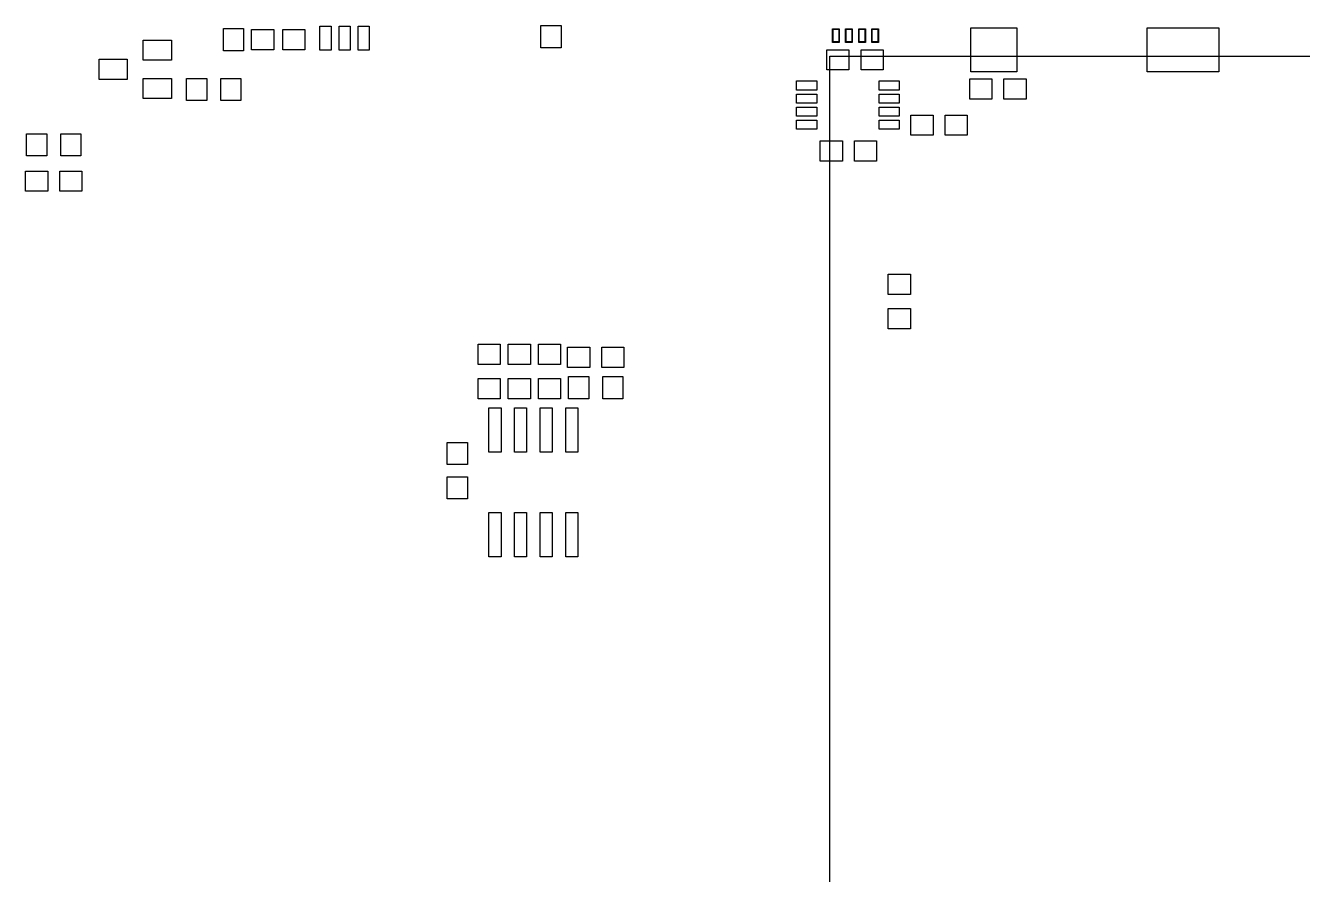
# Model space of a CAD drawing. Extents: x 19 to 1626, y -1956 to 266.
# Drawn here: x 18.8 to 69.6, y 196.1 to 229.8 of the extents above; entities that cross this region are included whole.
import ezdxf

# ---------------------------------------------------------------- set-up
doc = ezdxf.new("R2010")
doc.units = 0

msp = doc.modelspace()

# ---------------------------------------------------------------- linework, layer by layer
at = {"layer": 'ink_ext_XXXXXX', "color": 4}
for p, q in [((26.701298, 229.693329), (27.501223, 229.693329)), ((26.701298, 228.813368), (26.701298, 229.693329)), ((26.701298, 229.693329), (26.701298, 229.693329)), ((27.501223, 229.693329), (27.501223, 228.813368)), ((27.821269, 229.653253), (28.70123, 229.653253)), ((27.821269, 228.853328), (27.821269, 229.653253)), ((27.821269, 229.653253), (27.821269, 229.653253)), ((28.70123, 229.653253), (28.70123, 228.853328)), ((29.061269, 229.653253), (29.941229, 229.653253)), ((29.061269, 228.853328), (29.061269, 229.653253)), ((29.061269, 229.653253), (29.061269, 229.653253)), ((29.941229, 229.653253), (29.941229, 228.853328)), ((30.541242, 229.793236), (30.981221, 229.793236)), ((30.541242, 228.83324), (30.541242, 229.793236)), ((30.541242, 229.793236), (30.541242, 229.793236)), ((30.981221, 229.793236), (30.981221, 228.83324)), ((31.301267, 229.793236), (31.741245, 229.793236)), ((31.301267, 228.83324), (31.301267, 229.793236)), ((31.301267, 229.793236), (31.301267, 229.793236)), ((31.741245, 229.793236), (31.741245, 228.83324)), ((32.061291, 229.793236), (32.50127, 229.793236)), ((32.061291, 228.83324), (32.061291, 229.793236)), ((32.061291, 229.793236), (32.061291, 229.793236)), ((32.50127, 229.793236), (32.50127, 228.83324)), ((39.321176, 229.813273), (40.121211, 229.813273)), ((39.321176, 228.933203), (39.321176, 229.813273)), ((39.321176, 229.813273), (39.321176, 229.813273)), ((40.121211, 229.813273), (40.121211, 228.933203)), ((50.908938, 229.685427), (51.173631, 229.685427)), ((50.908938, 229.140825), (50.908938, 229.685427)), ((50.908938, 229.685427), (50.908938, 229.685427)), ((50.929258, 229.16134), (50.929258, 229.665389)), ((50.929258, 229.665389), (51.153342, 229.665389)), ((51.153342, 229.665389), (51.153342, 229.16134)), ((51.173631, 229.685427), (51.173631, 229.140825)), ((51.429073, 229.685427), (51.693767, 229.685427)), ((51.429073, 229.140825), (51.429073, 229.685427)), ((51.429073, 229.685427), (51.429073, 229.685427)), ((51.449393, 229.16134), (51.449393, 229.665389)), ((51.449393, 229.665389), (51.673196, 229.665389)), ((51.673196, 229.665389), (51.673196, 229.16134)), ((51.693767, 229.685427), (51.693767, 229.140825)), ((51.948927, 229.685427), (52.21362, 229.685427)), ((51.948927, 229.140825), (51.948927, 229.685427)), ((51.948927, 229.685427), (51.948927, 229.685427)), ((51.969247, 229.16134), (51.969247, 229.665389)), ((51.969247, 229.665389), (52.193331, 229.665389)), ((52.193331, 229.665389), (52.193331, 229.16134)), ((52.21362, 229.685427), (52.21362, 229.140825)), ((52.469062, 229.685427), (52.733646, 229.685427)), ((52.469062, 229.140825), (52.469062, 229.685427)), ((52.469062, 229.685427), (52.469062, 229.685427)), ((52.489382, 229.16134), (52.489382, 229.665389)), ((52.489382, 229.665389), (52.713184, 229.665389)), ((52.713184, 229.665389), (52.713184, 229.16134)), ((52.733646, 229.685427), (52.733646, 229.140825)), ((56.402958, 229.718164), (58.23178, 229.718164)), ((56.402958, 227.970701), (56.402958, 229.718164)), ((56.402958, 229.718164), (56.402958, 229.718164)), ((58.23178, 229.718164), (58.23178, 227.970701)), ((63.413358, 229.718164), (66.258186, 229.718164)), ((63.413358, 227.970701), (63.413358, 229.718164)), ((63.413358, 229.718164), (63.413358, 229.718164)), ((66.258186, 229.718164), (66.258186, 227.970701)), ((23.521247, 229.233307), (24.641316, 229.233307)), ((23.521247, 228.433382), (23.521247, 229.233307)), ((23.521247, 229.233307), (23.521247, 229.233307)), ((24.641316, 229.233307), (24.641316, 228.433382)), ((28.70123, 228.853328), (27.821269, 228.853328)), ((29.941229, 228.853328), (29.061269, 228.853328)), ((40.121211, 228.933203), (39.321176, 228.933203)), ((50.681184, 228.853153), (51.561145, 228.853153)), ((50.681184, 228.053228), (50.681184, 228.853153)), ((50.681184, 228.853153), (50.681184, 228.853153)), ((51.173631, 229.140825), (50.908938, 229.140825)), ((51.153342, 229.16134), (50.929258, 229.16134)), ((51.693767, 229.140825), (51.429073, 229.140825)), ((51.673196, 229.16134), (51.449393, 229.16134)), ((51.561145, 228.853153), (51.561145, 228.053228)), ((52.21362, 229.140825), (51.948927, 229.140825)), ((52.193331, 229.16134), (51.969247, 229.16134)), ((52.041213, 228.853153), (52.921284, 228.853153)), ((52.041213, 228.053228), (52.041213, 228.853153)), ((52.041213, 228.853153), (52.041213, 228.853153)), ((52.733646, 229.140825), (52.469062, 229.140825)), ((52.713184, 229.16134), (52.489382, 229.16134)), ((52.921284, 228.853153), (52.921284, 228.053228)), ((21.761309, 228.473282), (22.881268, 228.473282)), ((21.761309, 227.673247), (21.761309, 228.473282)), ((21.761309, 228.473282), (21.761309, 228.473282)), ((22.881268, 228.473282), (22.881268, 227.673247)), ((24.641316, 228.433382), (23.521247, 228.433382)), ((27.501223, 228.813368), (26.701298, 228.813368)), ((30.981221, 228.83324), (30.541242, 228.83324)), ((31.741245, 228.83324), (31.301267, 228.83324)), ((32.50127, 228.83324), (32.061291, 228.83324)), ((51.561145, 228.053228), (50.681184, 228.053228)), ((52.921284, 228.053228), (52.041213, 228.053228)), ((58.23178, 227.970701), (56.402958, 227.970701)), ((66.258186, 227.970701), (63.413358, 227.970701)), ((22.881268, 227.673247), (21.761309, 227.673247)), ((23.521247, 227.713258), (24.641316, 227.713258)), ((23.521247, 226.913223), (23.521247, 227.713258)), ((23.521247, 227.713258), (23.521247, 227.713258)), ((24.641316, 227.713258), (24.641316, 226.913223)), ((25.24125, 227.713258), (26.041285, 227.713258)), ((25.24125, 226.833187), (25.24125, 227.713258)), ((25.24125, 227.713258), (25.24125, 227.713258)), ((26.041285, 227.713258), (26.041285, 226.833187)), ((26.601307, 227.713258), (27.401232, 227.713258)), ((26.601307, 226.833187), (26.601307, 227.713258)), ((26.601307, 227.713258), (26.601307, 227.713258)), ((27.401232, 227.713258), (27.401232, 226.833187)), ((49.481176, 227.613351), (50.281211, 227.613351)), ((49.481176, 227.253298), (49.481176, 227.613351)), ((49.481176, 227.613351), (49.481176, 227.613351)), ((50.281211, 227.613351), (50.281211, 227.253298)), ((52.761444, 227.613351), (53.561369, 227.613351)), ((52.761444, 227.253298), (52.761444, 227.613351)), ((52.761444, 227.613351), (52.761444, 227.613351)), ((53.561369, 227.613351), (53.561369, 227.253298)), ((56.361189, 227.69322), (57.241149, 227.69322)), ((56.361189, 226.893295), (56.361189, 227.69322)), ((56.361189, 227.69322), (56.361189, 227.69322)), ((57.241149, 227.69322), (57.241149, 226.893295)), ((57.721218, 227.69322), (58.601178, 227.69322)), ((57.721218, 226.893295), (57.721218, 227.69322)), ((57.721218, 227.69322), (57.721218, 227.69322)), ((58.601178, 227.69322), (58.601178, 226.893295)), ((24.641316, 226.913223), (23.521247, 226.913223)), ((26.041285, 226.833187), (25.24125, 226.833187)), ((27.401232, 226.833187), (26.601307, 226.833187)), ((50.281211, 227.253298), (49.481176, 227.253298)), ((49.481176, 227.093216), (50.281211, 227.093216)), ((49.481176, 226.733162), (49.481176, 227.093216)), ((49.481176, 227.093216), (49.481176, 227.093216)), ((50.281211, 227.093216), (50.281211, 226.733162)), ((53.561369, 227.253298), (52.761444, 227.253298)), ((52.761444, 227.093216), (53.561369, 227.093216)), ((52.761444, 226.733162), (52.761444, 227.093216)), ((52.761444, 227.093216), (52.761444, 227.093216)), ((53.561369, 227.093216), (53.561369, 226.733162)), ((57.241149, 226.893295), (56.361189, 226.893295)), ((58.601178, 226.893295), (57.721218, 226.893295)), ((50.281211, 226.733162), (49.481176, 226.733162)), ((49.481176, 226.573362), (50.281211, 226.573362)), ((49.481176, 226.213309), (49.481176, 226.573362)), ((49.481176, 226.573362), (49.481176, 226.573362)), ((50.281211, 226.573362), (50.281211, 226.213309)), ((53.561369, 226.733162), (52.761444, 226.733162)), ((52.761444, 226.573362), (53.561369, 226.573362)), ((52.761444, 226.213309), (52.761444, 226.573362)), ((52.761444, 226.573362), (52.761444, 226.573362)), ((53.561369, 226.573362), (53.561369, 226.213309)), ((50.281211, 226.213309), (49.481176, 226.213309)), ((49.481176, 226.053227), (50.281211, 226.053227)), ((49.481176, 225.693283), (49.481176, 226.053227)), ((49.481176, 226.053227), (49.481176, 226.053227)), ((50.281211, 226.053227), (50.281211, 225.693283)), ((53.561369, 226.213309), (52.761444, 226.213309)), ((52.761444, 226.053227), (53.561369, 226.053227)), ((52.761444, 225.693283), (52.761444, 226.053227)), ((52.761444, 226.053227), (52.761444, 226.053227)), ((53.561369, 226.053227), (53.561369, 225.693283)), ((54.021284, 226.253322), (54.901245, 226.253322)), ((54.021284, 225.453397), (54.021284, 226.253322)), ((54.021284, 226.253322), (54.021284, 226.253322)), ((54.901245, 226.253322), (54.901245, 225.453397)), ((55.381313, 226.253322), (56.261384, 226.253322)), ((55.381313, 225.453397), (55.381313, 226.253322)), ((55.381313, 226.253322), (55.381313, 226.253322)), ((56.261384, 226.253322), (56.261384, 225.453397)), ((18.881316, 225.513336), (19.681241, 225.513336)), ((18.881316, 224.633265), (18.881316, 225.513336)), ((18.881316, 225.513336), (18.881316, 225.513336)), ((19.681241, 225.513336), (19.681241, 224.633265)), ((20.241288, 225.513336), (21.041323, 225.513336)), ((20.241288, 224.633265), (20.241288, 225.513336)), ((20.241288, 225.513336), (20.241288, 225.513336)), ((21.041323, 225.513336), (21.041323, 224.633265)), ((50.281211, 225.693283), (49.481176, 225.693283)), ((53.561369, 225.693283), (52.761444, 225.693283)), ((54.901245, 225.453397), (54.021284, 225.453397)), ((56.261384, 225.453397), (55.381313, 225.453397)), ((50.421258, 225.233371), (51.301218, 225.233371)), ((50.421258, 224.433336), (50.421258, 225.233371)), ((50.421258, 225.233371), (50.421258, 225.233371)), ((51.301218, 225.233371), (51.301218, 224.433336)), ((51.781287, 225.233371), (52.661247, 225.233371)), ((51.781287, 224.433336), (51.781287, 225.233371)), ((51.781287, 225.233371), (51.781287, 225.233371)), ((52.661247, 225.233371), (52.661247, 224.433336)), ((19.681241, 224.633265), (18.881316, 224.633265)), ((21.041323, 224.633265), (20.241288, 224.633265)), ((51.301218, 224.433336), (50.421258, 224.433336)), ((52.661247, 224.433336), (51.781287, 224.433336)), ((18.841297, 224.033362), (19.721257, 224.033362)), ((18.841297, 223.233327), (18.841297, 224.033362)), ((18.841297, 224.033362), (18.841297, 224.033362)), ((19.721257, 224.033362), (19.721257, 223.233327)), ((20.201269, 224.033362), (21.08123, 224.033362)), ((20.201269, 223.233327), (20.201269, 224.033362)), ((20.201269, 224.033362), (20.201269, 224.033362)), ((21.08123, 224.033362), (21.08123, 223.233327)), ((19.721257, 223.233327), (18.841297, 223.233327)), ((21.08123, 223.233327), (20.201269, 223.233327)), ((53.121278, 219.933238), (54.001238, 219.933238)), ((53.121278, 219.133313), (53.121278, 219.933238)), ((53.121278, 219.933238), (53.121278, 219.933238)), ((54.001238, 219.933238), (54.001238, 219.133313)), ((54.001238, 219.133313), (53.121278, 219.133313)), ((53.121278, 218.573209), (54.001238, 218.573209)), ((53.121278, 217.773174), (53.121278, 218.573209)), ((53.121278, 218.573209), (53.121278, 218.573209)), ((54.001238, 218.573209), (54.001238, 217.773174)), ((54.001238, 217.773174), (53.121278, 217.773174)), ((36.821251, 217.153349), (37.701212, 217.153349)), ((36.821251, 216.353424), (36.821251, 217.153349)), ((36.821251, 217.153349), (36.821251, 217.153349)), ((37.701212, 217.153349), (37.701212, 216.353424)), ((38.02126, 217.153349), (38.90122, 217.153349)), ((38.02126, 216.353424), (38.02126, 217.153349)), ((38.02126, 217.153349), (38.02126, 217.153349)), ((38.90122, 217.153349), (38.90122, 216.353424)), ((39.221269, 217.153349), (40.101229, 217.153349)), ((39.221269, 216.353424), (39.221269, 217.153349)), ((39.221269, 217.153349), (39.221269, 217.153349)), ((40.101229, 217.153349), (40.101229, 216.353424)), ((40.381202, 217.033404), (41.261273, 217.033404)), ((40.381202, 216.233369), (40.381202, 217.033404)), ((40.381202, 217.033404), (40.381202, 217.033404)), ((41.261273, 217.033404), (41.261273, 216.233369)), ((41.741231, 217.033404), (42.621192, 217.033404)), ((41.741231, 216.233369), (41.741231, 217.033404)), ((41.741231, 217.033404), (41.741231, 217.033404)), ((42.621192, 217.033404), (42.621192, 216.233369)), ((37.701212, 216.353424), (36.821251, 216.353424)), ((38.90122, 216.353424), (38.02126, 216.353424)), ((40.101229, 216.353424), (39.221269, 216.353424)), ((41.261273, 216.233369), (40.381202, 216.233369)), ((42.621192, 216.233369), (41.741231, 216.233369)), ((36.821251, 215.79332), (37.701212, 215.79332)), ((36.821251, 214.993285), (36.821251, 215.79332)), ((36.821251, 215.79332), (36.821251, 215.79332)), ((37.701212, 215.79332), (37.701212, 214.993285)), ((38.02126, 215.79332), (38.90122, 215.79332)), ((38.02126, 214.993285), (38.02126, 215.79332)), ((38.02126, 215.79332), (38.02126, 215.79332)), ((38.90122, 215.79332), (38.90122, 214.993285)), ((39.221269, 215.79332), (40.101229, 215.79332)), ((39.221269, 214.993285), (39.221269, 215.79332)), ((39.221269, 215.79332), (39.221269, 215.79332)), ((40.101229, 215.79332), (40.101229, 214.993285)), ((40.421278, 215.873189), (41.221313, 215.873189)), ((40.421278, 214.993118), (40.421278, 215.873189)), ((40.421278, 215.873189), (40.421278, 215.873189)), ((41.221313, 215.873189), (41.221313, 214.993118)), ((41.781307, 215.873189), (42.581342, 215.873189)), ((41.781307, 214.993118), (41.781307, 215.873189)), ((41.781307, 215.873189), (41.781307, 215.873189)), ((42.581342, 215.873189), (42.581342, 214.993118)), ((37.701212, 214.993285), (36.821251, 214.993285)), ((37.257284, 214.633387), (37.737282, 214.633387)), ((37.257284, 212.873356), (37.257284, 214.633387)), ((37.257284, 214.633387), (37.257284, 214.633387)), ((37.737282, 214.633387), (37.737282, 212.873356)), ((38.90122, 214.993285), (38.02126, 214.993285)), ((38.273284, 214.633387), (38.753282, 214.633387)), ((38.273284, 212.873356), (38.273284, 214.633387)), ((38.273284, 214.633387), (38.273284, 214.633387)), ((38.753282, 214.633387), (38.753282, 212.873356)), ((40.101229, 214.993285), (39.221269, 214.993285)), ((39.289284, 214.633387), (39.769282, 214.633387)), ((39.289284, 212.873356), (39.289284, 214.633387)), ((39.289284, 214.633387), (39.289284, 214.633387)), ((39.769282, 214.633387), (39.769282, 212.873356)), ((40.305284, 214.633387), (40.785282, 214.633387)), ((40.305284, 212.873356), (40.305284, 214.633387)), ((40.305284, 214.633387), (40.305284, 214.633387)), ((41.221313, 214.993118), (40.421278, 214.993118)), ((40.785282, 214.633387), (40.785282, 212.873356)), ((42.581342, 214.993118), (41.781307, 214.993118)), ((35.601204, 213.25332), (36.40124, 213.25332)), ((35.601204, 212.37336), (35.601204, 213.25332)), ((35.601204, 213.25332), (35.601204, 213.25332)), ((36.40124, 213.25332), (36.40124, 212.37336)), ((37.737282, 212.873356), (37.257284, 212.873356)), ((38.753282, 212.873356), (38.273284, 212.873356)), ((39.769282, 212.873356), (39.289284, 212.873356)), ((40.785282, 212.873356), (40.305284, 212.873356)), ((36.40124, 212.37336), (35.601204, 212.37336)), ((35.601204, 211.893291), (36.40124, 211.893291)), ((35.601204, 211.013221), (35.601204, 211.893291)), ((35.601204, 211.893291), (35.601204, 211.893291)), ((36.40124, 211.893291), (36.40124, 211.013221)), ((36.40124, 211.013221), (35.601204, 211.013221)), ((37.257284, 210.473149), (37.737282, 210.473149)), ((37.257284, 208.713118), (37.257284, 210.473149)), ((37.257284, 210.473149), (37.257284, 210.473149)), ((37.737282, 210.473149), (37.737282, 208.713118)), ((38.273284, 210.473149), (38.753282, 210.473149)), ((38.273284, 208.713118), (38.273284, 210.473149)), ((38.273284, 210.473149), (38.273284, 210.473149)), ((38.753282, 210.473149), (38.753282, 208.713118)), ((39.289284, 210.473149), (39.769282, 210.473149)), ((39.289284, 208.713118), (39.289284, 210.473149)), ((39.289284, 210.473149), (39.289284, 210.473149)), ((39.769282, 210.473149), (39.769282, 208.713118)), ((40.305284, 210.473149), (40.785282, 210.473149)), ((40.305284, 208.713118), (40.305284, 210.473149)), ((40.305284, 210.473149), (40.305284, 210.473149)), ((40.785282, 210.473149), (40.785282, 208.713118)), ((37.737282, 208.713118), (37.257284, 208.713118)), ((38.753282, 208.713118), (38.273284, 208.713118)), ((39.769282, 208.713118), (39.289284, 208.713118)), ((40.785282, 208.713118), (40.305284, 208.713118))]:
    msp.add_line(p, q, dxfattribs=at)
at = {"layer": 'Layer 1', "color": 4}
for p, q in [((50.8, 228.6), (1625.6, 228.6)), ((50.8, -1955.8), (50.8, 228.6)), ((50.8, 228.6), (50.8, 228.6))]:
    msp.add_line(p, q, dxfattribs=at)

doc.saveas('drawing.dxf')
